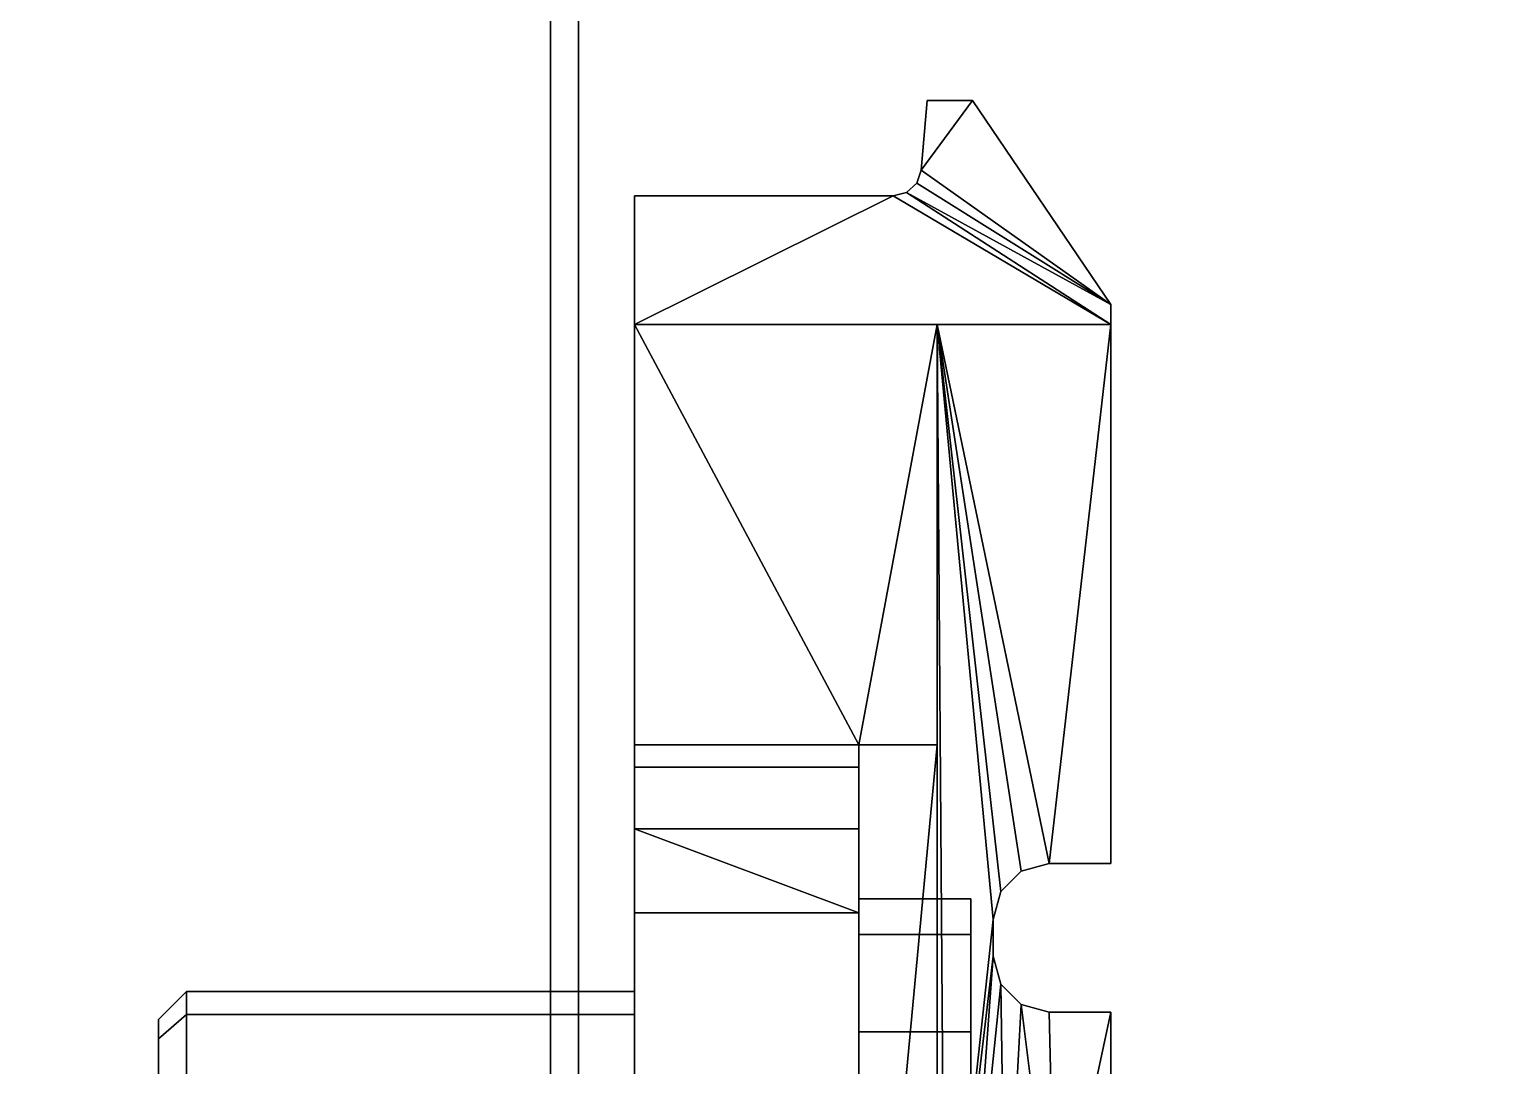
# Model space of a CAD drawing. Extents: x -80 to 3098, y -1530 to 80.
# Drawn here: x 28.7 to 54.97, y -521.97 to -503.48 of the extents above; entities that cross this region are included whole.
import ezdxf

# ---------------------------------------------------------------- set-up
doc = ezdxf.new("R2010")
doc.units = 0

# ---------------------------------------------------------------- blocks, each defined once
blk = doc.blocks.new('Kogan.alacena 2p torre.Suelo1', base_point=(18, 18, 20))
at = {"layer": 'Blanco', "color": 0}
for points in [[(18, 18, 20), (18, 575, 20), (744, 575, 20), (744, 18, 20)], [(18, 18, 38), (18, 575, 38), (744, 575, 38), (744, 18, 38)]]:
    blk.add_3dface(points, dxfattribs=at)
at = {"layer": 'blanco', "color": 0}
blk.add_3dface([(18, 18, 38), (18, 575, 38), (18, 575, 20), (18, 18, 20)], dxfattribs=at)
blk = doc.blocks.new('Kogan.alacena 2p torre.Suelo')
at = {"layer": 'Taladro', "extrusion": (1, 0, 0)}
blk.add_circle((67.92, 29, 18), 2.6, dxfattribs=at)
blk.add_circle((67.92, 29, 18), 2.6, dxfattribs=at)
blk.add_circle((67.92, 29, 18), 2.6, dxfattribs=at)
at = {"layer": 'Blanco'}
blk.add_blockref('Kogan.alacena 2p torre.Suelo1', (18, 18, 20), dxfattribs=at)
blk = doc.blocks.new('Kogan.alacena 2p torre.Techo1', base_point=(744, 18, 480))
at = {"layer": 'Blanco', "color": 0}
for points in [[(744, 18, 480), (744, 575, 480), (18, 575, 480), (18, 18, 480)], [(744, 18, 462), (744, 575, 462), (18, 575, 462), (18, 18, 462)], [(18, 575, 462), (18, 18, 462), (18, 18, 480), (18, 575, 480)]]:
    blk.add_3dface(points, dxfattribs=at)
blk = doc.blocks.new('Kogan.alacena 2p torre.Techo')
at = {"layer": 'Taladro', "extrusion": (1, 0, 0)}
blk.add_circle((67.92, 471, 18), 2.6, dxfattribs=at)
blk.add_circle((67.92, 471, 18), 2.6, dxfattribs=at)
blk.add_circle((67.92, 471, 18), 2.6, dxfattribs=at)
at = {"layer": 'Blanco'}
blk.add_blockref('Kogan.alacena 2p torre.Techo1', (744, 18, 480), dxfattribs=at)
blk = doc.blocks.new('Kogan.alacena 2p torre.Lateral Izquierdo1', base_point=(0, 18, 480))
at = {"layer": 'blanco', "color": 0}
for points in [[(18, 18, 480), (18, 575, 480), (0, 575, 480), (0, 18, 480)], [(18, 575, 20), (18, 18, 20), (0, 18, 20), (0, 575, 20)]]:
    blk.add_3dface(points, dxfattribs=at)
at = {"layer": 'Blanco', "color": 0}
blk.add_3dface([(18, 18, 480), (18, 575, 480), (18, 575, 20), (18, 18, 20)], dxfattribs=at)
blk = doc.blocks.new('Kogan.alacena 2p torre.Lateral Izquierdo2', base_point=(19.5, 60.75, 384))
at = {"layer": 'ACCESSORY', "color": 0, "invisible_edges": 8}
for points in [[(25.53, 75.25, 363.75), (24.614, 74.006, 363.75), (28, 71.611, 363.75), (25.53, 75.25, 363.75)], [(25.53, 75.25, 363.75), (24.723, 75.25, 363.75), (24.614, 74.006, 363.75), (25.53, 75.25, 363.75)], [(25.53, 75.25, 353.25), (28, 71.611, 353.25), (24.614, 74.006, 353.25), (25.53, 75.25, 353.25)], [(24.723, 75.25, 353.25), (25.53, 75.25, 353.25), (24.614, 74.006, 353.25), (24.723, 75.25, 353.25)], [(24.614, 74.006, 363.75), (24.534, 73.775, 363.75), (28, 71.611, 363.75), (24.614, 74.006, 363.75)], [(24.534, 73.775, 353.25), (24.614, 74.006, 353.25), (28, 71.611, 353.25), (24.534, 73.775, 353.25)], [(24.116, 73.55, 363.75), (28, 71.25, 363.75), (24.353, 73.61, 363.75), (24.116, 73.55, 363.75)], [(24.116, 73.55, 363.75), (24.353, 73.61, 363.75), (24.353, 73.61, 353.25), (24.116, 73.55, 363.75)], [(24.116, 73.55, 353.25), (24.116, 73.55, 363.75), (24.353, 73.61, 353.25), (24.116, 73.55, 353.25)], [(24.353, 73.61, 353.25), (28, 71.25, 353.25), (24.116, 73.55, 353.25), (24.353, 73.61, 353.25)], [(24.534, 73.775, 363.75), (24.353, 73.61, 363.75), (28, 71.611, 363.75), (24.534, 73.775, 363.75)], [(24.534, 73.775, 353.25), (28, 71.611, 353.25), (24.353, 73.61, 353.25), (24.534, 73.775, 353.25)], [(28, 71.611, 363.75), (24.353, 73.61, 363.75), (28, 71.25, 363.75), (28, 71.611, 363.75)], [(28, 71.611, 353.25), (28, 71.25, 353.25), (24.353, 73.61, 353.25), (28, 71.611, 353.25)], [(19.5, 73.55, 363.75), (19.5, 71.25, 363.75), (24.116, 73.55, 363.75), (19.5, 73.55, 363.75)], [(19.5, 71.25, 363.75), (28, 71.25, 363.75), (24.116, 73.55, 363.75), (19.5, 71.25, 363.75)], [(19.5, 73.55, 363.75), (19.5, 71.25, 353.25), (19.5, 71.25, 363.75), (19.5, 73.55, 363.75)], [(19.5, 73.55, 353.25), (19.5, 71.25, 353.25), (19.5, 73.55, 363.75), (19.5, 73.55, 353.25)], [(19.5, 73.55, 353.25), (24.116, 73.55, 353.25), (19.5, 71.25, 353.25), (19.5, 73.55, 353.25)], [(19.5, 71.25, 353.25), (24.116, 73.55, 353.25), (28, 71.25, 353.25), (19.5, 71.25, 353.25)], [(28, 71.25, 363.75), (28, 71.611, 353.25), (28, 71.611, 363.75), (28, 71.25, 363.75)], [(28, 71.25, 363.75), (28, 71.25, 353.25), (28, 71.611, 353.25), (28, 71.25, 363.75)], [(19.5, 71.25, 367), (19.5, 63.75, 367), (23.5, 63.75, 367), (19.5, 71.25, 367)], [(19.5, 71.25, 367), (19.5, 71.25, 363.75), (19.5, 63.75, 367), (19.5, 71.25, 367)], [(19.5, 63.75, 367), (19.5, 71.25, 363.75), (19.5, 63.75, 350), (19.5, 63.75, 367)], [(24.9, 71.25, 367), (19.5, 71.25, 367), (23.5, 63.75, 367), (24.9, 71.25, 367)], [(19.5, 71.25, 367), (24.9, 71.25, 367), (24.9, 71.25, 364), (19.5, 71.25, 367)], [(19.5, 71.25, 363.75), (19.5, 71.25, 367), (24.9, 71.25, 364), (19.5, 71.25, 363.75)], [(19.5, 71.25, 353.25), (19.5, 63.75, 350), (19.5, 71.25, 363.75), (19.5, 71.25, 353.25)], [(19.5, 71.25, 350), (19.5, 63.75, 350), (19.5, 71.25, 353.25), (19.5, 71.25, 350)], [(19.5, 71.25, 353.25), (28, 71.25, 353.25), (24.9, 71.25, 353), (19.5, 71.25, 353.25)], [(19.5, 71.25, 350), (19.5, 71.25, 353.25), (24.9, 71.25, 353), (19.5, 71.25, 350)], [(24.9, 71.25, 350), (19.5, 71.25, 350), (24.9, 71.25, 353), (24.9, 71.25, 350)], [(24.9, 63.75, 367), (24.9, 71.25, 367), (23.5, 63.75, 367), (24.9, 63.75, 367)], [(24.9, 63.75, 350), (23.5, 63.75, 350), (24.9, 71.25, 350), (24.9, 63.75, 350)], [(24.9, 71.25, 367), (24.9, 63.75, 367), (24.9, 71.25, 364), (24.9, 71.25, 367)], [(24.9, 71.25, 364), (24.9, 63.75, 367), (24.9, 43.25, 364), (24.9, 71.25, 364)], [(25.034, 52.667, 364), (24.9, 71.25, 364), (24.9, 43.25, 364), (25.034, 52.667, 364)], [(25.034, 52.667, 364), (25.9, 60.63, 364), (24.9, 71.25, 364), (25.034, 52.667, 364)], [(25.9, 60.63, 364), (26.034, 61.13, 364), (24.9, 71.25, 364), (25.9, 60.63, 364)], [(26.034, 61.13, 364), (26.4, 61.496, 364), (24.9, 71.25, 364), (26.034, 61.13, 364)], [(26.9, 61.63, 364), (24.9, 71.25, 364), (26.4, 61.496, 364), (26.9, 61.63, 364)], [(28, 71.25, 364), (24.9, 71.25, 364), (26.9, 61.63, 364), (28, 71.25, 364)], [(28, 71.25, 353), (24.9, 71.25, 353), (28, 71.25, 353.25), (28, 71.25, 353)], [(24.9, 71.25, 353), (25.034, 52.667, 353), (24.9, 43.25, 353), (24.9, 71.25, 353)], [(24.9, 71.25, 353), (24.9, 43.25, 353), (24.9, 63.75, 350), (24.9, 71.25, 353)], [(24.9, 71.25, 353), (25.9, 60.63, 353), (25.034, 52.667, 353), (24.9, 71.25, 353)], [(26.034, 61.13, 353), (25.9, 60.63, 353), (24.9, 71.25, 353), (26.034, 61.13, 353)], [(26.4, 61.496, 353), (26.034, 61.13, 353), (24.9, 71.25, 353), (26.4, 61.496, 353)], [(26.9, 61.63, 353), (26.4, 61.496, 353), (24.9, 71.25, 353), (26.9, 61.63, 353)], [(28, 71.25, 353), (26.9, 61.63, 353), (24.9, 71.25, 353), (28, 71.25, 353)], [(24.9, 71.25, 350), (24.9, 71.25, 353), (24.9, 63.75, 350), (24.9, 71.25, 350)], [(28, 61.63, 364), (28, 71.25, 364), (26.9, 61.63, 364), (28, 61.63, 364)], [(28, 71.25, 353), (28, 61.63, 353), (26.9, 61.63, 353), (28, 71.25, 353)], [(28, 71.25, 364), (28, 61.63, 364), (28, 71.25, 363.75), (28, 71.25, 364)], [(28, 71.25, 363.75), (28, 61.63, 364), (28, 71.25, 353.25), (28, 71.25, 363.75)], [(28, 61.63, 353), (28, 71.25, 353.25), (28, 61.63, 364), (28, 61.63, 353)], [(28, 71.25, 353), (28, 71.25, 353.25), (28, 61.63, 353), (28, 71.25, 353)], [(19.5, 63.75, 381), (19.5, 56.25, 377.6), (19.5, 60.75, 384), (19.5, 63.75, 381)], [(19.5, 63.348, 382.5), (19.5, 63.75, 381), (19.5, 60.75, 384), (19.5, 63.348, 382.5)], [(19.5, 63.75, 381), (19.5, 57.8, 377.185), (19.5, 56.25, 377.6), (19.5, 63.75, 381)], [(19.5, 63.75, 381), (19.5, 63.75, 367), (19.5, 56.25, 371.4), (19.5, 63.75, 381)], [(19.5, 63.75, 381), (19.5, 58.935, 376.05), (19.5, 57.8, 377.185), (19.5, 63.75, 381)], [(19.5, 63.75, 381), (19.5, 59.35, 374.5), (19.5, 58.935, 376.05), (19.5, 63.75, 381)], [(19.5, 63.75, 381), (19.5, 58.935, 372.95), (19.5, 59.35, 374.5), (19.5, 63.75, 381)], [(19.5, 63.75, 367), (19.5, 52.025, 361.525), (19.5, 56.25, 371.4), (19.5, 63.75, 367)], [(19.5, 52.025, 361.525), (19.5, 63.75, 367), (19.5, 52.3, 360.5), (19.5, 52.025, 361.525)], [(19.5, 52.3, 360.5), (19.5, 63.75, 367), (19.5, 63.75, 350), (19.5, 52.3, 360.5)], [(19.5, 52.3, 360.5), (19.5, 63.75, 350), (19.5, 52.3, 356.5), (19.5, 52.3, 360.5)], [(19.5, 52.025, 355.475), (19.5, 52.3, 356.5), (19.5, 63.75, 350), (19.5, 52.025, 355.475)], [(19.5, 56.25, 345.6), (19.5, 52.025, 355.475), (19.5, 63.75, 350), (19.5, 56.25, 345.6)], [(19.5, 57.8, 345.185), (19.5, 56.25, 345.6), (19.5, 63.75, 350), (19.5, 57.8, 345.185)], [(19.5, 58.935, 344.05), (19.5, 57.8, 345.185), (19.5, 63.75, 350), (19.5, 58.935, 344.05)], [(19.5, 59.35, 342.5), (19.5, 58.935, 344.05), (19.5, 63.75, 350), (19.5, 59.35, 342.5)], [(19.5, 63.75, 336), (19.5, 59.35, 342.5), (19.5, 63.75, 350), (19.5, 63.75, 336)], [(19.5, 59.35, 342.5), (19.5, 63.75, 336), (19.5, 58.935, 340.95), (19.5, 59.35, 342.5)], [(19.5, 57.8, 339.815), (19.5, 58.935, 340.95), (19.5, 63.75, 336), (19.5, 57.8, 339.815)], [(19.5, 60.75, 333), (19.5, 57.8, 339.815), (19.5, 63.75, 336), (19.5, 60.75, 333)], [(19.5, 63.75, 336), (19.5, 63.348, 334.5), (19.5, 60.75, 333), (19.5, 63.75, 336)], [(23.5, 63.75, 381), (23.5, 63.348, 382.5), (23.5, 56.25, 379.25), (23.5, 63.75, 381)], [(23.5, 63.75, 367), (23.5, 63.75, 381), (23.5, 56.25, 379.25), (23.5, 63.75, 367)], [(23.5, 63.75, 367), (23.5, 60.364, 376.875), (23.5, 61, 374.5), (23.5, 63.75, 367)], [(23.5, 63.75, 367), (23.5, 61, 374.5), (23.5, 60.364, 372.125), (23.5, 63.75, 367)], [(23.5, 63.75, 367), (23.5, 60.364, 372.125), (23.5, 58.625, 370.386), (23.5, 63.75, 367)], [(23.5, 63.75, 367), (23.5, 58.625, 370.386), (23.5, 56.25, 369.75), (23.5, 63.75, 367)], [(23.5, 63.75, 367), (23.5, 56.25, 369.75), (23.5, 48.75, 367), (23.5, 63.75, 367)], [(23.5, 48.75, 367), (24.9, 43.25, 367), (24.9, 63.75, 367), (23.5, 48.75, 367)], [(23.5, 63.75, 367), (23.5, 48.75, 367), (24.9, 63.75, 367), (23.5, 63.75, 367)], [(23.5, 63.75, 350), (24.9, 63.75, 350), (23.5, 48.75, 350), (23.5, 63.75, 350)], [(23.5, 48.75, 350), (23.5, 56.25, 347.25), (23.5, 63.75, 350), (23.5, 48.75, 350)], [(23.5, 56.25, 347.25), (23.5, 58.625, 346.614), (23.5, 63.75, 350), (23.5, 56.25, 347.25)], [(23.5, 58.625, 346.614), (23.5, 60.364, 344.875), (23.5, 63.75, 350), (23.5, 58.625, 346.614)], [(23.5, 60.364, 344.875), (23.5, 61, 342.5), (23.5, 63.75, 350), (23.5, 60.364, 344.875)], [(23.5, 63.75, 350), (23.5, 61, 342.5), (23.5, 63.75, 336), (23.5, 63.75, 350)], [(24.9, 63.75, 350), (24.9, 43.25, 350), (23.5, 48.75, 350), (24.9, 63.75, 350)], [(23.5, 61, 342.5), (23.5, 60.364, 340.125), (23.5, 63.75, 336), (23.5, 61, 342.5)], [(23.5, 60.364, 340.125), (23.5, 58.625, 338.386), (23.5, 63.75, 336), (23.5, 60.364, 340.125)], [(23.5, 58.625, 338.386), (23.5, 63.348, 334.5), (23.5, 63.75, 336), (23.5, 58.625, 338.386)], [(24.9, 43.25, 367), (24.9, 43.25, 364), (24.9, 63.75, 367), (24.9, 43.25, 367)], [(24.9, 43.25, 353), (24.9, 43.25, 350), (24.9, 63.75, 350), (24.9, 43.25, 353)], [(19.5, 62.25, 383.598), (19.5, 63.348, 382.5), (19.5, 60.75, 384), (19.5, 62.25, 383.598)], [(19.5, 63.348, 334.5), (19.5, 62.25, 333.402), (19.5, 60.75, 333), (19.5, 63.348, 334.5)], [(23.5, 63.348, 382.5), (23.5, 62.25, 383.598), (23.5, 56.25, 379.25), (23.5, 63.348, 382.5)], [(23.5, 62.25, 333.402), (23.5, 63.348, 334.5), (23.5, 58.625, 338.386), (23.5, 62.25, 333.402)], [(19.5, 60.75, 384), (23.5, 60.75, 384), (19.5, 62.25, 383.598), (19.5, 60.75, 384)], [(23.5, 62.25, 383.598), (19.5, 62.25, 383.598), (23.5, 60.75, 384), (23.5, 62.25, 383.598)], [(23.5, 62.25, 383.598), (23.5, 60.75, 384), (23.5, 56.25, 379.25), (23.5, 62.25, 383.598)], [(23.5, 62.25, 333.402), (23.5, 58.625, 338.386), (23.5, 60.75, 333), (23.5, 62.25, 333.402)], [(25.5, 60.364, 376.875), (25.5, 52.136, 376.875), (25.5, 61, 374.5), (25.5, 60.364, 376.875)], [(25.5, 52.136, 376.875), (25.5, 51.5, 374.5), (25.5, 61, 374.5), (25.5, 52.136, 376.875)], [(25.5, 61, 374.5), (25.5, 51.5, 374.5), (25.5, 60.364, 372.125), (25.5, 61, 374.5)], [(25.5, 60.364, 344.875), (25.5, 52.136, 344.875), (25.5, 61, 342.5), (25.5, 60.364, 344.875)], [(25.5, 52.136, 344.875), (25.5, 51.5, 342.5), (25.5, 61, 342.5), (25.5, 52.136, 344.875)], [(25.5, 61, 342.5), (25.5, 51.5, 342.5), (25.5, 60.364, 340.125), (25.5, 61, 342.5)], [(19.5, 60.75, 384), (19.5, 56.25, 377.6), (19.5, 51.75, 384), (19.5, 60.75, 384)], [(19.5, 56.25, 339.4), (19.5, 57.8, 339.815), (19.5, 60.75, 333), (19.5, 56.25, 339.4)], [(19.5, 51.75, 333), (19.5, 56.25, 339.4), (19.5, 60.75, 333), (19.5, 51.75, 333)], [(23.5, 60.75, 384), (23.5, 51.75, 384), (23.5, 56.25, 379.25), (23.5, 60.75, 384)], [(23.5, 58.625, 338.386), (23.5, 56.25, 337.75), (23.5, 60.75, 333), (23.5, 58.625, 338.386)], [(23.5, 60.75, 333), (23.5, 56.25, 337.75), (23.5, 51.75, 333), (23.5, 60.75, 333)], [(25.9, 59.98, 364), (25.9, 60.63, 364), (25.034, 52.667, 364), (25.9, 59.98, 364)], [(25.9, 59.98, 353), (25.034, 52.667, 353), (25.9, 60.63, 353), (25.9, 59.98, 353)], [(25.5, 58.625, 378.614), (25.5, 53.875, 378.614), (25.5, 60.364, 376.875), (25.5, 58.625, 378.614)], [(25.5, 52.136, 376.875), (25.5, 60.364, 376.875), (25.5, 53.875, 378.614), (25.5, 52.136, 376.875)], [(25.5, 52.136, 372.125), (25.5, 60.364, 372.125), (25.5, 51.5, 374.5), (25.5, 52.136, 372.125)], [(25.5, 58.625, 370.386), (25.5, 60.364, 372.125), (25.5, 52.136, 372.125), (25.5, 58.625, 370.386)], [(25.5, 58.625, 346.614), (25.5, 53.875, 346.614), (25.5, 60.364, 344.875), (25.5, 58.625, 346.614)], [(25.5, 52.136, 344.875), (25.5, 60.364, 344.875), (25.5, 53.875, 346.614), (25.5, 52.136, 344.875)], [(25.5, 52.136, 340.125), (25.5, 60.364, 340.125), (25.5, 51.5, 342.5), (25.5, 52.136, 340.125)], [(25.5, 58.625, 338.386), (25.5, 60.364, 340.125), (25.5, 52.136, 340.125), (25.5, 58.625, 338.386)], [(25.427, 53.484, 364), (25.9, 59.98, 364), (25.034, 52.667, 364), (25.427, 53.484, 364)], [(25.427, 53.484, 353), (25.034, 52.667, 353), (25.9, 59.98, 353), (25.427, 53.484, 353)], [(25.9, 59.98, 364), (25.427, 53.484, 364), (26.034, 59.48, 364), (25.9, 59.98, 364)], [(26.034, 59.48, 353), (25.427, 53.484, 353), (25.9, 59.98, 353), (26.034, 59.48, 353)], [(26.125, 54.063, 364), (26.034, 59.48, 364), (25.427, 53.484, 364), (26.125, 54.063, 364)], [(25.427, 53.484, 353), (26.034, 59.48, 353), (26.125, 54.063, 353), (25.427, 53.484, 353)], [(26.4, 59.114, 364), (26.034, 59.48, 364), (26.125, 54.063, 364), (26.4, 59.114, 364)], [(26.4, 59.114, 353), (26.125, 54.063, 353), (26.034, 59.48, 353), (26.4, 59.114, 353)], [(27, 54.3, 364), (26.4, 59.114, 364), (26.125, 54.063, 364), (27, 54.3, 364)], [(27, 54.3, 353), (26.125, 54.063, 353), (26.4, 59.114, 353), (27, 54.3, 353)], [(26.9, 58.98, 364), (26.4, 59.114, 364), (27, 54.3, 364), (26.9, 58.98, 364)], [(26.9, 58.98, 353), (27, 54.3, 353), (26.4, 59.114, 353), (26.9, 58.98, 353)], [(28, 58.98, 364), (26.9, 58.98, 364), (27, 54.3, 364), (28, 58.98, 364)], [(26.9, 58.98, 353), (28, 58.98, 353), (27, 54.3, 353), (26.9, 58.98, 353)], [(28, 54.3, 364), (28, 58.98, 364), (27, 54.3, 364), (28, 54.3, 364)], [(28, 58.98, 353), (28, 54.3, 353), (27, 54.3, 353), (28, 58.98, 353)], [(28, 58.98, 364), (28, 54.3, 364), (28, 58.98, 353), (28, 58.98, 364)], [(28, 54.3, 364), (28, 54.3, 353), (28, 58.98, 353), (28, 54.3, 364)], [(11, 58.502, 375.8), (11, 58.85, 374.5), (11, 53.65, 374.5), (11, 58.502, 375.8)], [(11, 53.65, 374.5), (11, 58.85, 374.5), (11, 53.998, 373.2), (11, 53.65, 374.5)], [(11, 58.502, 373.2), (11, 53.998, 373.2), (11, 58.85, 374.5), (11, 58.502, 373.2)], [(11, 58.502, 343.8), (11, 58.85, 342.5), (11, 53.65, 342.5), (11, 58.502, 343.8)], [(11, 53.65, 342.5), (11, 58.85, 342.5), (11, 53.998, 341.2), (11, 53.65, 342.5)], [(11, 58.502, 341.2), (11, 53.998, 341.2), (11, 58.85, 342.5), (11, 58.502, 341.2)], [(25.5, 56.25, 379.25), (25.5, 53.875, 378.614), (25.5, 58.625, 378.614), (25.5, 56.25, 379.25)], [(25.5, 53.875, 370.386), (25.5, 58.625, 370.386), (25.5, 52.136, 372.125), (25.5, 53.875, 370.386)], [(25.5, 53.875, 370.386), (25.5, 56.25, 369.75), (25.5, 58.625, 370.386), (25.5, 53.875, 370.386)], [(25.5, 56.25, 347.25), (25.5, 53.875, 346.614), (25.5, 58.625, 346.614), (25.5, 56.25, 347.25)], [(25.5, 53.875, 338.386), (25.5, 58.625, 338.386), (25.5, 52.136, 340.125), (25.5, 53.875, 338.386)], [(25.5, 53.875, 338.386), (25.5, 56.25, 337.75), (25.5, 58.625, 338.386), (25.5, 53.875, 338.386)], [(11, 58.502, 375.8), (11, 53.998, 375.8), (11, 57.55, 376.752), (11, 58.502, 375.8)], [(11, 53.998, 375.8), (11, 58.502, 375.8), (11, 53.65, 374.5), (11, 53.998, 375.8)], [(11, 54.95, 372.248), (11, 53.998, 373.2), (11, 58.502, 373.2), (11, 54.95, 372.248)], [(11, 57.55, 372.248), (11, 54.95, 372.248), (11, 58.502, 373.2), (11, 57.55, 372.248)], [(11, 58.502, 343.8), (11, 53.998, 343.8), (11, 57.55, 344.752), (11, 58.502, 343.8)], [(11, 53.998, 343.8), (11, 58.502, 343.8), (11, 53.65, 342.5), (11, 53.998, 343.8)], [(11, 54.95, 340.248), (11, 53.998, 341.2), (11, 58.502, 341.2), (11, 54.95, 340.248)], [(11, 57.55, 340.248), (11, 54.95, 340.248), (11, 58.502, 341.2), (11, 57.55, 340.248)]]:
    blk.add_3dface(points, dxfattribs=at)
at = {"layer": 'ACCESSORY', "color": 0}
for points in [[(24.723, 75.25, 363.75), (24.723, 75.25, 353.25), (24.614, 74.006, 353.25), (24.614, 74.006, 363.75)], [(24.723, 75.25, 353.25), (24.723, 75.25, 363.75), (25.53, 75.25, 363.75), (25.53, 75.25, 353.25)], [(28, 71.611, 363.75), (28, 71.611, 353.25), (25.53, 75.25, 353.25), (25.53, 75.25, 363.75)], [(24.614, 74.006, 363.75), (24.614, 74.006, 353.25), (24.534, 73.775, 353.25), (24.534, 73.775, 363.75)], [(24.534, 73.775, 363.75), (24.534, 73.775, 353.25), (24.353, 73.61, 353.25), (24.353, 73.61, 363.75)], [(24.116, 73.55, 353.25), (19.5, 73.55, 353.25), (19.5, 73.55, 363.75), (24.116, 73.55, 363.75)], [(28, 71.25, 363.75), (19.5, 71.25, 363.75), (24.9, 71.25, 364), (28, 71.25, 364)], [(23.5, 63.75, 350), (19.5, 63.75, 350), (19.5, 71.25, 350), (24.9, 71.25, 350)], [(19.5, 63.75, 381), (19.5, 63.348, 382.5), (23.5, 63.348, 382.5), (23.5, 63.75, 381)], [(19.5, 57.8, 371.815), (19.5, 58.935, 372.95), (19.5, 63.75, 381), (19.5, 56.25, 371.4)], [(23.5, 63.75, 381), (23.5, 63.75, 367), (19.5, 63.75, 367), (19.5, 63.75, 381)], [(23.5, 63.75, 336), (19.5, 63.75, 336), (19.5, 63.75, 350), (23.5, 63.75, 350)], [(19.5, 63.348, 334.5), (19.5, 63.75, 336), (23.5, 63.75, 336), (23.5, 63.348, 334.5)], [(23.5, 58.625, 378.614), (23.5, 60.364, 376.875), (23.5, 63.75, 367), (23.5, 56.25, 379.25)], [(19.5, 63.348, 382.5), (19.5, 62.25, 383.598), (23.5, 62.25, 383.598), (23.5, 63.348, 382.5)], [(19.5, 62.25, 333.402), (19.5, 63.348, 334.5), (23.5, 63.348, 334.5), (23.5, 62.25, 333.402)], [(19.5, 60.75, 333), (19.5, 62.25, 333.402), (23.5, 62.25, 333.402), (23.5, 60.75, 333)], [(26.034, 61.13, 353), (26.4, 61.496, 353), (26.4, 61.496, 364), (26.034, 61.13, 364)], [(26.4, 61.496, 353), (26.9, 61.63, 353), (26.9, 61.63, 364), (26.4, 61.496, 364)], [(26.9, 61.63, 364), (26.9, 61.63, 353), (28, 61.63, 353), (28, 61.63, 364)], [(23.5, 61, 374.5), (23.5, 60.364, 376.875), (25.5, 60.364, 376.875), (25.5, 61, 374.5)], [(23.5, 60.364, 372.125), (23.5, 61, 374.5), (25.5, 61, 374.5), (25.5, 60.364, 372.125)], [(23.5, 61, 342.5), (23.5, 60.364, 344.875), (25.5, 60.364, 344.875), (25.5, 61, 342.5)], [(23.5, 60.364, 340.125), (23.5, 61, 342.5), (25.5, 61, 342.5), (25.5, 60.364, 340.125)], [(25.9, 60.63, 353), (26.034, 61.13, 353), (26.034, 61.13, 364), (25.9, 60.63, 364)], [(19.5, 51.75, 384), (23.5, 51.75, 384), (23.5, 60.75, 384), (19.5, 60.75, 384)], [(23.5, 51.75, 333), (19.5, 51.75, 333), (19.5, 60.75, 333), (23.5, 60.75, 333)], [(25.9, 60.63, 353), (25.9, 60.63, 364), (25.9, 59.98, 364), (25.9, 59.98, 353)], [(23.5, 60.364, 376.875), (23.5, 58.625, 378.614), (25.5, 58.625, 378.614), (25.5, 60.364, 376.875)], [(23.5, 58.625, 370.386), (23.5, 60.364, 372.125), (25.5, 60.364, 372.125), (25.5, 58.625, 370.386)], [(23.5, 60.364, 344.875), (23.5, 58.625, 346.614), (25.5, 58.625, 346.614), (25.5, 60.364, 344.875)], [(23.5, 58.625, 338.386), (23.5, 60.364, 340.125), (25.5, 60.364, 340.125), (25.5, 58.625, 338.386)], [(26.034, 59.48, 353), (25.9, 59.98, 353), (25.9, 59.98, 364), (26.034, 59.48, 364)], [(26.4, 59.114, 353), (26.034, 59.48, 353), (26.034, 59.48, 364), (26.4, 59.114, 364)], [(11.5, 58.935, 376.05), (11.5, 59.35, 374.5), (11, 58.85, 374.5), (11, 58.502, 375.8)], [(11.5, 59.35, 374.5), (11.5, 58.935, 372.95), (11, 58.502, 373.2), (11, 58.85, 374.5)], [(11.5, 58.935, 344.05), (11.5, 59.35, 342.5), (11, 58.85, 342.5), (11, 58.502, 343.8)], [(11.5, 59.35, 342.5), (11.5, 58.935, 340.95), (11, 58.502, 341.2), (11, 58.85, 342.5)], [(11.5, 59.35, 374.5), (11.5, 58.935, 376.05), (19.5, 58.935, 376.05), (19.5, 59.35, 374.5)], [(11.5, 58.935, 372.95), (11.5, 59.35, 374.5), (19.5, 59.35, 374.5), (19.5, 58.935, 372.95)], [(11.5, 59.35, 342.5), (11.5, 58.935, 344.05), (19.5, 58.935, 344.05), (19.5, 59.35, 342.5)], [(11.5, 58.935, 340.95), (11.5, 59.35, 342.5), (19.5, 59.35, 342.5), (19.5, 58.935, 340.95)], [(11.5, 57.8, 377.185), (11.5, 58.935, 376.05), (11, 58.502, 375.8), (11, 57.55, 376.752)], [(11.5, 58.935, 372.95), (11.5, 57.8, 371.815), (11, 57.55, 372.248), (11, 58.502, 373.2)], [(11.5, 57.8, 345.185), (11.5, 58.935, 344.05), (11, 58.502, 343.8), (11, 57.55, 344.752)], [(11.5, 58.935, 340.95), (11.5, 57.8, 339.815), (11, 57.55, 340.248), (11, 58.502, 341.2)], [(11.5, 58.935, 376.05), (11.5, 57.8, 377.185), (19.5, 57.8, 377.185), (19.5, 58.935, 376.05)], [(11.5, 57.8, 371.815), (11.5, 58.935, 372.95), (19.5, 58.935, 372.95), (19.5, 57.8, 371.815)], [(11.5, 58.935, 344.05), (11.5, 57.8, 345.185), (19.5, 57.8, 345.185), (19.5, 58.935, 344.05)], [(11.5, 57.8, 339.815), (11.5, 58.935, 340.95), (19.5, 58.935, 340.95), (19.5, 57.8, 339.815)], [(26.9, 58.98, 353), (26.4, 59.114, 353), (26.4, 59.114, 364), (26.9, 58.98, 364)], [(26.9, 58.98, 353), (26.9, 58.98, 364), (28, 58.98, 364), (28, 58.98, 353)], [(23.5, 58.625, 378.614), (23.5, 56.25, 379.25), (25.5, 56.25, 379.25), (25.5, 58.625, 378.614)], [(23.5, 56.25, 369.75), (23.5, 58.625, 370.386), (25.5, 58.625, 370.386), (25.5, 56.25, 369.75)], [(23.5, 58.625, 346.614), (23.5, 56.25, 347.25), (25.5, 56.25, 347.25), (25.5, 58.625, 346.614)], [(23.5, 56.25, 337.75), (23.5, 58.625, 338.386), (25.5, 58.625, 338.386), (25.5, 56.25, 337.75)]]:
    blk.add_3dface(points, dxfattribs=at)
blk = doc.blocks.new('Kogan.alacena 2p torre.Lateral Izquierdo3', base_point=(19.5, 60.75, 145.5))
at = {"layer": 'ACCESSORY', "color": 0, "invisible_edges": 8}
for points in [[(25.53, 75.25, 125.25), (24.614, 74.006, 125.25), (28, 71.611, 125.25), (25.53, 75.25, 125.25)], [(25.53, 75.25, 125.25), (24.723, 75.25, 125.25), (24.614, 74.006, 125.25), (25.53, 75.25, 125.25)], [(25.53, 75.25, 114.75), (28, 71.611, 114.75), (24.614, 74.006, 114.75), (25.53, 75.25, 114.75)], [(24.723, 75.25, 114.75), (25.53, 75.25, 114.75), (24.614, 74.006, 114.75), (24.723, 75.25, 114.75)], [(24.614, 74.006, 125.25), (24.534, 73.775, 125.25), (28, 71.611, 125.25), (24.614, 74.006, 125.25)], [(24.534, 73.775, 114.75), (24.614, 74.006, 114.75), (28, 71.611, 114.75), (24.534, 73.775, 114.75)], [(24.116, 73.55, 125.25), (28, 71.25, 125.25), (24.353, 73.61, 125.25), (24.116, 73.55, 125.25)], [(24.116, 73.55, 125.25), (24.353, 73.61, 125.25), (24.353, 73.61, 114.75), (24.116, 73.55, 125.25)], [(24.116, 73.55, 114.75), (24.116, 73.55, 125.25), (24.353, 73.61, 114.75), (24.116, 73.55, 114.75)], [(24.353, 73.61, 114.75), (28, 71.25, 114.75), (24.116, 73.55, 114.75), (24.353, 73.61, 114.75)], [(24.534, 73.775, 125.25), (24.353, 73.61, 125.25), (28, 71.611, 125.25), (24.534, 73.775, 125.25)], [(24.534, 73.775, 114.75), (28, 71.611, 114.75), (24.353, 73.61, 114.75), (24.534, 73.775, 114.75)], [(28, 71.611, 125.25), (24.353, 73.61, 125.25), (28, 71.25, 125.25), (28, 71.611, 125.25)], [(28, 71.611, 114.75), (28, 71.25, 114.75), (24.353, 73.61, 114.75), (28, 71.611, 114.75)], [(19.5, 73.55, 125.25), (19.5, 71.25, 125.25), (24.116, 73.55, 125.25), (19.5, 73.55, 125.25)], [(19.5, 71.25, 125.25), (28, 71.25, 125.25), (24.116, 73.55, 125.25), (19.5, 71.25, 125.25)], [(19.5, 73.55, 125.25), (19.5, 71.25, 114.75), (19.5, 71.25, 125.25), (19.5, 73.55, 125.25)], [(19.5, 73.55, 114.75), (19.5, 71.25, 114.75), (19.5, 73.55, 125.25), (19.5, 73.55, 114.75)], [(19.5, 73.55, 114.75), (24.116, 73.55, 114.75), (19.5, 71.25, 114.75), (19.5, 73.55, 114.75)], [(19.5, 71.25, 114.75), (24.116, 73.55, 114.75), (28, 71.25, 114.75), (19.5, 71.25, 114.75)], [(28, 71.25, 125.25), (28, 71.611, 114.75), (28, 71.611, 125.25), (28, 71.25, 125.25)], [(28, 71.25, 125.25), (28, 71.25, 114.75), (28, 71.611, 114.75), (28, 71.25, 125.25)], [(19.5, 71.25, 128.5), (19.5, 63.75, 128.5), (23.5, 63.75, 128.5), (19.5, 71.25, 128.5)], [(19.5, 71.25, 128.5), (19.5, 71.25, 125.25), (19.5, 63.75, 128.5), (19.5, 71.25, 128.5)], [(19.5, 63.75, 128.5), (19.5, 71.25, 125.25), (19.5, 63.75, 111.5), (19.5, 63.75, 128.5)], [(24.9, 71.25, 128.5), (19.5, 71.25, 128.5), (23.5, 63.75, 128.5), (24.9, 71.25, 128.5)], [(19.5, 71.25, 128.5), (24.9, 71.25, 128.5), (24.9, 71.25, 125.5), (19.5, 71.25, 128.5)], [(19.5, 71.25, 125.25), (19.5, 71.25, 128.5), (24.9, 71.25, 125.5), (19.5, 71.25, 125.25)], [(19.5, 71.25, 114.75), (19.5, 63.75, 111.5), (19.5, 71.25, 125.25), (19.5, 71.25, 114.75)], [(19.5, 71.25, 111.5), (19.5, 63.75, 111.5), (19.5, 71.25, 114.75), (19.5, 71.25, 111.5)], [(19.5, 71.25, 114.75), (28, 71.25, 114.75), (24.9, 71.25, 114.5), (19.5, 71.25, 114.75)], [(19.5, 71.25, 111.5), (19.5, 71.25, 114.75), (24.9, 71.25, 114.5), (19.5, 71.25, 111.5)], [(24.9, 71.25, 111.5), (19.5, 71.25, 111.5), (24.9, 71.25, 114.5), (24.9, 71.25, 111.5)], [(24.9, 63.75, 128.5), (24.9, 71.25, 128.5), (23.5, 63.75, 128.5), (24.9, 63.75, 128.5)], [(24.9, 63.75, 111.5), (23.5, 63.75, 111.5), (24.9, 71.25, 111.5), (24.9, 63.75, 111.5)], [(24.9, 71.25, 128.5), (24.9, 63.75, 128.5), (24.9, 71.25, 125.5), (24.9, 71.25, 128.5)], [(24.9, 71.25, 125.5), (24.9, 63.75, 128.5), (24.9, 43.25, 125.5), (24.9, 71.25, 125.5)], [(25.034, 52.667, 125.5), (24.9, 71.25, 125.5), (24.9, 43.25, 125.5), (25.034, 52.667, 125.5)], [(25.034, 52.667, 125.5), (25.9, 60.63, 125.5), (24.9, 71.25, 125.5), (25.034, 52.667, 125.5)], [(25.9, 60.63, 125.5), (26.034, 61.13, 125.5), (24.9, 71.25, 125.5), (25.9, 60.63, 125.5)], [(26.034, 61.13, 125.5), (26.4, 61.496, 125.5), (24.9, 71.25, 125.5), (26.034, 61.13, 125.5)], [(26.9, 61.63, 125.5), (24.9, 71.25, 125.5), (26.4, 61.496, 125.5), (26.9, 61.63, 125.5)], [(28, 71.25, 125.5), (24.9, 71.25, 125.5), (26.9, 61.63, 125.5), (28, 71.25, 125.5)], [(28, 71.25, 114.5), (24.9, 71.25, 114.5), (28, 71.25, 114.75), (28, 71.25, 114.5)], [(24.9, 71.25, 114.5), (25.034, 52.667, 114.5), (24.9, 43.25, 114.5), (24.9, 71.25, 114.5)], [(24.9, 71.25, 114.5), (24.9, 43.25, 114.5), (24.9, 63.75, 111.5), (24.9, 71.25, 114.5)], [(24.9, 71.25, 114.5), (25.9, 60.63, 114.5), (25.034, 52.667, 114.5), (24.9, 71.25, 114.5)], [(26.034, 61.13, 114.5), (25.9, 60.63, 114.5), (24.9, 71.25, 114.5), (26.034, 61.13, 114.5)], [(26.4, 61.496, 114.5), (26.034, 61.13, 114.5), (24.9, 71.25, 114.5), (26.4, 61.496, 114.5)], [(26.9, 61.63, 114.5), (26.4, 61.496, 114.5), (24.9, 71.25, 114.5), (26.9, 61.63, 114.5)], [(28, 71.25, 114.5), (26.9, 61.63, 114.5), (24.9, 71.25, 114.5), (28, 71.25, 114.5)], [(24.9, 71.25, 111.5), (24.9, 71.25, 114.5), (24.9, 63.75, 111.5), (24.9, 71.25, 111.5)], [(28, 61.63, 125.5), (28, 71.25, 125.5), (26.9, 61.63, 125.5), (28, 61.63, 125.5)], [(28, 71.25, 114.5), (28, 61.63, 114.5), (26.9, 61.63, 114.5), (28, 71.25, 114.5)], [(28, 71.25, 125.5), (28, 61.63, 125.5), (28, 71.25, 125.25), (28, 71.25, 125.5)], [(28, 71.25, 125.25), (28, 61.63, 125.5), (28, 71.25, 114.75), (28, 71.25, 125.25)], [(28, 61.63, 114.5), (28, 71.25, 114.75), (28, 61.63, 125.5), (28, 61.63, 114.5)], [(28, 71.25, 114.5), (28, 71.25, 114.75), (28, 61.63, 114.5), (28, 71.25, 114.5)], [(19.5, 63.75, 142.5), (19.5, 56.25, 139.1), (19.5, 60.75, 145.5), (19.5, 63.75, 142.5)], [(19.5, 63.348, 144), (19.5, 63.75, 142.5), (19.5, 60.75, 145.5), (19.5, 63.348, 144)], [(19.5, 63.75, 142.5), (19.5, 57.8, 138.685), (19.5, 56.25, 139.1), (19.5, 63.75, 142.5)], [(19.5, 63.75, 142.5), (19.5, 63.75, 128.5), (19.5, 56.25, 132.9), (19.5, 63.75, 142.5)], [(19.5, 63.75, 142.5), (19.5, 58.935, 137.55), (19.5, 57.8, 138.685), (19.5, 63.75, 142.5)], [(19.5, 63.75, 142.5), (19.5, 59.35, 136), (19.5, 58.935, 137.55), (19.5, 63.75, 142.5)], [(19.5, 63.75, 142.5), (19.5, 58.935, 134.45), (19.5, 59.35, 136), (19.5, 63.75, 142.5)], [(19.5, 63.75, 128.5), (19.5, 52.025, 123.025), (19.5, 56.25, 132.9), (19.5, 63.75, 128.5)], [(19.5, 52.025, 123.025), (19.5, 63.75, 128.5), (19.5, 52.3, 122), (19.5, 52.025, 123.025)], [(19.5, 52.3, 122), (19.5, 63.75, 128.5), (19.5, 63.75, 111.5), (19.5, 52.3, 122)], [(19.5, 52.3, 122), (19.5, 63.75, 111.5), (19.5, 52.3, 118), (19.5, 52.3, 122)], [(19.5, 52.025, 116.975), (19.5, 52.3, 118), (19.5, 63.75, 111.5), (19.5, 52.025, 116.975)], [(19.5, 56.25, 107.1), (19.5, 52.025, 116.975), (19.5, 63.75, 111.5), (19.5, 56.25, 107.1)], [(19.5, 57.8, 106.685), (19.5, 56.25, 107.1), (19.5, 63.75, 111.5), (19.5, 57.8, 106.685)], [(19.5, 58.935, 105.55), (19.5, 57.8, 106.685), (19.5, 63.75, 111.5), (19.5, 58.935, 105.55)], [(19.5, 59.35, 104), (19.5, 58.935, 105.55), (19.5, 63.75, 111.5), (19.5, 59.35, 104)], [(19.5, 63.75, 97.5), (19.5, 59.35, 104), (19.5, 63.75, 111.5), (19.5, 63.75, 97.5)], [(19.5, 59.35, 104), (19.5, 63.75, 97.5), (19.5, 58.935, 102.45), (19.5, 59.35, 104)], [(19.5, 57.8, 101.315), (19.5, 58.935, 102.45), (19.5, 63.75, 97.5), (19.5, 57.8, 101.315)], [(19.5, 60.75, 94.5), (19.5, 57.8, 101.315), (19.5, 63.75, 97.5), (19.5, 60.75, 94.5)], [(19.5, 63.75, 97.5), (19.5, 63.348, 96), (19.5, 60.75, 94.5), (19.5, 63.75, 97.5)], [(23.5, 63.75, 142.5), (23.5, 63.348, 144), (23.5, 56.25, 140.75), (23.5, 63.75, 142.5)], [(23.5, 63.75, 128.5), (23.5, 63.75, 142.5), (23.5, 56.25, 140.75), (23.5, 63.75, 128.5)], [(23.5, 63.75, 128.5), (23.5, 60.364, 138.375), (23.5, 61, 136), (23.5, 63.75, 128.5)], [(23.5, 63.75, 128.5), (23.5, 61, 136), (23.5, 60.364, 133.625), (23.5, 63.75, 128.5)], [(23.5, 63.75, 128.5), (23.5, 60.364, 133.625), (23.5, 58.625, 131.886), (23.5, 63.75, 128.5)], [(23.5, 63.75, 128.5), (23.5, 58.625, 131.886), (23.5, 56.25, 131.25), (23.5, 63.75, 128.5)], [(23.5, 63.75, 128.5), (23.5, 56.25, 131.25), (23.5, 48.75, 128.5), (23.5, 63.75, 128.5)], [(23.5, 48.75, 128.5), (24.9, 43.25, 128.5), (24.9, 63.75, 128.5), (23.5, 48.75, 128.5)], [(23.5, 63.75, 128.5), (23.5, 48.75, 128.5), (24.9, 63.75, 128.5), (23.5, 63.75, 128.5)], [(23.5, 63.75, 111.5), (24.9, 63.75, 111.5), (23.5, 48.75, 111.5), (23.5, 63.75, 111.5)], [(23.5, 48.75, 111.5), (23.5, 56.25, 108.75), (23.5, 63.75, 111.5), (23.5, 48.75, 111.5)], [(23.5, 56.25, 108.75), (23.5, 58.625, 108.114), (23.5, 63.75, 111.5), (23.5, 56.25, 108.75)], [(23.5, 58.625, 108.114), (23.5, 60.364, 106.375), (23.5, 63.75, 111.5), (23.5, 58.625, 108.114)], [(23.5, 60.364, 106.375), (23.5, 61, 104), (23.5, 63.75, 111.5), (23.5, 60.364, 106.375)], [(23.5, 63.75, 111.5), (23.5, 61, 104), (23.5, 63.75, 97.5), (23.5, 63.75, 111.5)], [(24.9, 63.75, 111.5), (24.9, 43.25, 111.5), (23.5, 48.75, 111.5), (24.9, 63.75, 111.5)], [(23.5, 61, 104), (23.5, 60.364, 101.625), (23.5, 63.75, 97.5), (23.5, 61, 104)], [(23.5, 60.364, 101.625), (23.5, 58.625, 99.886), (23.5, 63.75, 97.5), (23.5, 60.364, 101.625)], [(23.5, 58.625, 99.886), (23.5, 63.348, 96), (23.5, 63.75, 97.5), (23.5, 58.625, 99.886)], [(24.9, 43.25, 128.5), (24.9, 43.25, 125.5), (24.9, 63.75, 128.5), (24.9, 43.25, 128.5)], [(24.9, 43.25, 114.5), (24.9, 43.25, 111.5), (24.9, 63.75, 111.5), (24.9, 43.25, 114.5)], [(19.5, 62.25, 145.098), (19.5, 63.348, 144), (19.5, 60.75, 145.5), (19.5, 62.25, 145.098)], [(19.5, 63.348, 96), (19.5, 62.25, 94.902), (19.5, 60.75, 94.5), (19.5, 63.348, 96)], [(23.5, 63.348, 144), (23.5, 62.25, 145.098), (23.5, 56.25, 140.75), (23.5, 63.348, 144)], [(23.5, 62.25, 94.902), (23.5, 63.348, 96), (23.5, 58.625, 99.886), (23.5, 62.25, 94.902)], [(19.5, 60.75, 145.5), (23.5, 60.75, 145.5), (19.5, 62.25, 145.098), (19.5, 60.75, 145.5)], [(23.5, 62.25, 145.098), (19.5, 62.25, 145.098), (23.5, 60.75, 145.5), (23.5, 62.25, 145.098)], [(23.5, 62.25, 145.098), (23.5, 60.75, 145.5), (23.5, 56.25, 140.75), (23.5, 62.25, 145.098)], [(23.5, 62.25, 94.902), (23.5, 58.625, 99.886), (23.5, 60.75, 94.5), (23.5, 62.25, 94.902)], [(25.5, 60.364, 138.375), (25.5, 52.136, 138.375), (25.5, 61, 136), (25.5, 60.364, 138.375)], [(25.5, 52.136, 138.375), (25.5, 51.5, 136), (25.5, 61, 136), (25.5, 52.136, 138.375)], [(25.5, 61, 136), (25.5, 51.5, 136), (25.5, 60.364, 133.625), (25.5, 61, 136)], [(25.5, 60.364, 106.375), (25.5, 52.136, 106.375), (25.5, 61, 104), (25.5, 60.364, 106.375)], [(25.5, 52.136, 106.375), (25.5, 51.5, 104), (25.5, 61, 104), (25.5, 52.136, 106.375)], [(25.5, 61, 104), (25.5, 51.5, 104), (25.5, 60.364, 101.625), (25.5, 61, 104)], [(19.5, 60.75, 145.5), (19.5, 56.25, 139.1), (19.5, 51.75, 145.5), (19.5, 60.75, 145.5)], [(19.5, 56.25, 100.9), (19.5, 57.8, 101.315), (19.5, 60.75, 94.5), (19.5, 56.25, 100.9)], [(19.5, 51.75, 94.5), (19.5, 56.25, 100.9), (19.5, 60.75, 94.5), (19.5, 51.75, 94.5)], [(23.5, 60.75, 145.5), (23.5, 51.75, 145.5), (23.5, 56.25, 140.75), (23.5, 60.75, 145.5)], [(23.5, 58.625, 99.886), (23.5, 56.25, 99.25), (23.5, 60.75, 94.5), (23.5, 58.625, 99.886)], [(23.5, 60.75, 94.5), (23.5, 56.25, 99.25), (23.5, 51.75, 94.5), (23.5, 60.75, 94.5)], [(25.9, 59.98, 125.5), (25.9, 60.63, 125.5), (25.034, 52.667, 125.5), (25.9, 59.98, 125.5)], [(25.9, 59.98, 114.5), (25.034, 52.667, 114.5), (25.9, 60.63, 114.5), (25.9, 59.98, 114.5)], [(25.5, 58.625, 140.114), (25.5, 53.875, 140.114), (25.5, 60.364, 138.375), (25.5, 58.625, 140.114)], [(25.5, 52.136, 138.375), (25.5, 60.364, 138.375), (25.5, 53.875, 140.114), (25.5, 52.136, 138.375)], [(25.5, 52.136, 133.625), (25.5, 60.364, 133.625), (25.5, 51.5, 136), (25.5, 52.136, 133.625)], [(25.5, 58.625, 131.886), (25.5, 60.364, 133.625), (25.5, 52.136, 133.625), (25.5, 58.625, 131.886)], [(25.5, 58.625, 108.114), (25.5, 53.875, 108.114), (25.5, 60.364, 106.375), (25.5, 58.625, 108.114)], [(25.5, 52.136, 106.375), (25.5, 60.364, 106.375), (25.5, 53.875, 108.114), (25.5, 52.136, 106.375)], [(25.5, 52.136, 101.625), (25.5, 60.364, 101.625), (25.5, 51.5, 104), (25.5, 52.136, 101.625)], [(25.5, 58.625, 99.886), (25.5, 60.364, 101.625), (25.5, 52.136, 101.625), (25.5, 58.625, 99.886)], [(25.427, 53.484, 125.5), (25.9, 59.98, 125.5), (25.034, 52.667, 125.5), (25.427, 53.484, 125.5)], [(25.427, 53.484, 114.5), (25.034, 52.667, 114.5), (25.9, 59.98, 114.5), (25.427, 53.484, 114.5)], [(25.9, 59.98, 125.5), (25.427, 53.484, 125.5), (26.034, 59.48, 125.5), (25.9, 59.98, 125.5)], [(26.034, 59.48, 114.5), (25.427, 53.484, 114.5), (25.9, 59.98, 114.5), (26.034, 59.48, 114.5)], [(26.125, 54.063, 125.5), (26.034, 59.48, 125.5), (25.427, 53.484, 125.5), (26.125, 54.063, 125.5)], [(25.427, 53.484, 114.5), (26.034, 59.48, 114.5), (26.125, 54.063, 114.5), (25.427, 53.484, 114.5)], [(26.4, 59.114, 125.5), (26.034, 59.48, 125.5), (26.125, 54.063, 125.5), (26.4, 59.114, 125.5)], [(26.4, 59.114, 114.5), (26.125, 54.063, 114.5), (26.034, 59.48, 114.5), (26.4, 59.114, 114.5)], [(27, 54.3, 125.5), (26.4, 59.114, 125.5), (26.125, 54.063, 125.5), (27, 54.3, 125.5)], [(27, 54.3, 114.5), (26.125, 54.063, 114.5), (26.4, 59.114, 114.5), (27, 54.3, 114.5)], [(26.9, 58.98, 125.5), (26.4, 59.114, 125.5), (27, 54.3, 125.5), (26.9, 58.98, 125.5)], [(26.9, 58.98, 114.5), (27, 54.3, 114.5), (26.4, 59.114, 114.5), (26.9, 58.98, 114.5)], [(28, 58.98, 125.5), (26.9, 58.98, 125.5), (27, 54.3, 125.5), (28, 58.98, 125.5)], [(26.9, 58.98, 114.5), (28, 58.98, 114.5), (27, 54.3, 114.5), (26.9, 58.98, 114.5)], [(28, 54.3, 125.5), (28, 58.98, 125.5), (27, 54.3, 125.5), (28, 54.3, 125.5)], [(28, 58.98, 114.5), (28, 54.3, 114.5), (27, 54.3, 114.5), (28, 58.98, 114.5)], [(28, 58.98, 125.5), (28, 54.3, 125.5), (28, 58.98, 114.5), (28, 58.98, 125.5)], [(28, 54.3, 125.5), (28, 54.3, 114.5), (28, 58.98, 114.5), (28, 54.3, 125.5)], [(11, 58.502, 137.3), (11, 58.85, 136), (11, 53.65, 136), (11, 58.502, 137.3)], [(11, 53.65, 136), (11, 58.85, 136), (11, 53.998, 134.7), (11, 53.65, 136)], [(11, 58.502, 134.7), (11, 53.998, 134.7), (11, 58.85, 136), (11, 58.502, 134.7)], [(11, 58.502, 105.3), (11, 58.85, 104), (11, 53.65, 104), (11, 58.502, 105.3)], [(11, 53.65, 104), (11, 58.85, 104), (11, 53.998, 102.7), (11, 53.65, 104)], [(11, 58.502, 102.7), (11, 53.998, 102.7), (11, 58.85, 104), (11, 58.502, 102.7)], [(25.5, 56.25, 140.75), (25.5, 53.875, 140.114), (25.5, 58.625, 140.114), (25.5, 56.25, 140.75)], [(25.5, 53.875, 131.886), (25.5, 58.625, 131.886), (25.5, 52.136, 133.625), (25.5, 53.875, 131.886)], [(25.5, 53.875, 131.886), (25.5, 56.25, 131.25), (25.5, 58.625, 131.886), (25.5, 53.875, 131.886)], [(25.5, 56.25, 108.75), (25.5, 53.875, 108.114), (25.5, 58.625, 108.114), (25.5, 56.25, 108.75)], [(25.5, 53.875, 99.886), (25.5, 58.625, 99.886), (25.5, 52.136, 101.625), (25.5, 53.875, 99.886)], [(25.5, 53.875, 99.886), (25.5, 56.25, 99.25), (25.5, 58.625, 99.886), (25.5, 53.875, 99.886)], [(11, 58.502, 137.3), (11, 53.998, 137.3), (11, 57.55, 138.252), (11, 58.502, 137.3)], [(11, 53.998, 137.3), (11, 58.502, 137.3), (11, 53.65, 136), (11, 53.998, 137.3)], [(11, 54.95, 133.748), (11, 53.998, 134.7), (11, 58.502, 134.7), (11, 54.95, 133.748)], [(11, 57.55, 133.748), (11, 54.95, 133.748), (11, 58.502, 134.7), (11, 57.55, 133.748)], [(11, 58.502, 105.3), (11, 53.998, 105.3), (11, 57.55, 106.252), (11, 58.502, 105.3)], [(11, 53.998, 105.3), (11, 58.502, 105.3), (11, 53.65, 104), (11, 53.998, 105.3)], [(11, 54.95, 101.748), (11, 53.998, 102.7), (11, 58.502, 102.7), (11, 54.95, 101.748)], [(11, 57.55, 101.748), (11, 54.95, 101.748), (11, 58.502, 102.7), (11, 57.55, 101.748)]]:
    blk.add_3dface(points, dxfattribs=at)
at = {"layer": 'ACCESSORY', "color": 0}
for points in [[(24.723, 75.25, 125.25), (24.723, 75.25, 114.75), (24.614, 74.006, 114.75), (24.614, 74.006, 125.25)], [(24.723, 75.25, 114.75), (24.723, 75.25, 125.25), (25.53, 75.25, 125.25), (25.53, 75.25, 114.75)], [(28, 71.611, 125.25), (28, 71.611, 114.75), (25.53, 75.25, 114.75), (25.53, 75.25, 125.25)], [(24.614, 74.006, 125.25), (24.614, 74.006, 114.75), (24.534, 73.775, 114.75), (24.534, 73.775, 125.25)], [(24.534, 73.775, 125.25), (24.534, 73.775, 114.75), (24.353, 73.61, 114.75), (24.353, 73.61, 125.25)], [(24.116, 73.55, 114.75), (19.5, 73.55, 114.75), (19.5, 73.55, 125.25), (24.116, 73.55, 125.25)], [(28, 71.25, 125.25), (19.5, 71.25, 125.25), (24.9, 71.25, 125.5), (28, 71.25, 125.5)], [(23.5, 63.75, 111.5), (19.5, 63.75, 111.5), (19.5, 71.25, 111.5), (24.9, 71.25, 111.5)], [(19.5, 63.75, 142.5), (19.5, 63.348, 144), (23.5, 63.348, 144), (23.5, 63.75, 142.5)], [(19.5, 57.8, 133.315), (19.5, 58.935, 134.45), (19.5, 63.75, 142.5), (19.5, 56.25, 132.9)], [(23.5, 63.75, 142.5), (23.5, 63.75, 128.5), (19.5, 63.75, 128.5), (19.5, 63.75, 142.5)], [(23.5, 63.75, 97.5), (19.5, 63.75, 97.5), (19.5, 63.75, 111.5), (23.5, 63.75, 111.5)], [(19.5, 63.348, 96), (19.5, 63.75, 97.5), (23.5, 63.75, 97.5), (23.5, 63.348, 96)], [(23.5, 58.625, 140.114), (23.5, 60.364, 138.375), (23.5, 63.75, 128.5), (23.5, 56.25, 140.75)], [(19.5, 63.348, 144), (19.5, 62.25, 145.098), (23.5, 62.25, 145.098), (23.5, 63.348, 144)], [(19.5, 62.25, 94.902), (19.5, 63.348, 96), (23.5, 63.348, 96), (23.5, 62.25, 94.902)], [(19.5, 60.75, 94.5), (19.5, 62.25, 94.902), (23.5, 62.25, 94.902), (23.5, 60.75, 94.5)], [(26.034, 61.13, 114.5), (26.4, 61.496, 114.5), (26.4, 61.496, 125.5), (26.034, 61.13, 125.5)], [(26.4, 61.496, 114.5), (26.9, 61.63, 114.5), (26.9, 61.63, 125.5), (26.4, 61.496, 125.5)], [(26.9, 61.63, 125.5), (26.9, 61.63, 114.5), (28, 61.63, 114.5), (28, 61.63, 125.5)], [(23.5, 61, 136), (23.5, 60.364, 138.375), (25.5, 60.364, 138.375), (25.5, 61, 136)], [(23.5, 60.364, 133.625), (23.5, 61, 136), (25.5, 61, 136), (25.5, 60.364, 133.625)], [(23.5, 61, 104), (23.5, 60.364, 106.375), (25.5, 60.364, 106.375), (25.5, 61, 104)], [(23.5, 60.364, 101.625), (23.5, 61, 104), (25.5, 61, 104), (25.5, 60.364, 101.625)], [(25.9, 60.63, 114.5), (26.034, 61.13, 114.5), (26.034, 61.13, 125.5), (25.9, 60.63, 125.5)], [(19.5, 51.75, 145.5), (23.5, 51.75, 145.5), (23.5, 60.75, 145.5), (19.5, 60.75, 145.5)], [(23.5, 51.75, 94.5), (19.5, 51.75, 94.5), (19.5, 60.75, 94.5), (23.5, 60.75, 94.5)], [(25.9, 60.63, 114.5), (25.9, 60.63, 125.5), (25.9, 59.98, 125.5), (25.9, 59.98, 114.5)], [(23.5, 60.364, 138.375), (23.5, 58.625, 140.114), (25.5, 58.625, 140.114), (25.5, 60.364, 138.375)], [(23.5, 58.625, 131.886), (23.5, 60.364, 133.625), (25.5, 60.364, 133.625), (25.5, 58.625, 131.886)], [(23.5, 60.364, 106.375), (23.5, 58.625, 108.114), (25.5, 58.625, 108.114), (25.5, 60.364, 106.375)], [(23.5, 58.625, 99.886), (23.5, 60.364, 101.625), (25.5, 60.364, 101.625), (25.5, 58.625, 99.886)], [(26.034, 59.48, 114.5), (25.9, 59.98, 114.5), (25.9, 59.98, 125.5), (26.034, 59.48, 125.5)], [(26.4, 59.114, 114.5), (26.034, 59.48, 114.5), (26.034, 59.48, 125.5), (26.4, 59.114, 125.5)], [(11.5, 58.935, 137.55), (11.5, 59.35, 136), (11, 58.85, 136), (11, 58.502, 137.3)], [(11.5, 59.35, 136), (11.5, 58.935, 134.45), (11, 58.502, 134.7), (11, 58.85, 136)], [(11.5, 58.935, 105.55), (11.5, 59.35, 104), (11, 58.85, 104), (11, 58.502, 105.3)], [(11.5, 59.35, 104), (11.5, 58.935, 102.45), (11, 58.502, 102.7), (11, 58.85, 104)], [(11.5, 59.35, 136), (11.5, 58.935, 137.55), (19.5, 58.935, 137.55), (19.5, 59.35, 136)], [(11.5, 58.935, 134.45), (11.5, 59.35, 136), (19.5, 59.35, 136), (19.5, 58.935, 134.45)], [(11.5, 59.35, 104), (11.5, 58.935, 105.55), (19.5, 58.935, 105.55), (19.5, 59.35, 104)], [(11.5, 58.935, 102.45), (11.5, 59.35, 104), (19.5, 59.35, 104), (19.5, 58.935, 102.45)], [(11.5, 57.8, 138.685), (11.5, 58.935, 137.55), (11, 58.502, 137.3), (11, 57.55, 138.252)], [(11.5, 58.935, 134.45), (11.5, 57.8, 133.315), (11, 57.55, 133.748), (11, 58.502, 134.7)], [(11.5, 57.8, 106.685), (11.5, 58.935, 105.55), (11, 58.502, 105.3), (11, 57.55, 106.252)], [(11.5, 58.935, 102.45), (11.5, 57.8, 101.315), (11, 57.55, 101.748), (11, 58.502, 102.7)], [(11.5, 58.935, 137.55), (11.5, 57.8, 138.685), (19.5, 57.8, 138.685), (19.5, 58.935, 137.55)], [(11.5, 57.8, 133.315), (11.5, 58.935, 134.45), (19.5, 58.935, 134.45), (19.5, 57.8, 133.315)], [(11.5, 58.935, 105.55), (11.5, 57.8, 106.685), (19.5, 57.8, 106.685), (19.5, 58.935, 105.55)], [(11.5, 57.8, 101.315), (11.5, 58.935, 102.45), (19.5, 58.935, 102.45), (19.5, 57.8, 101.315)], [(26.9, 58.98, 114.5), (26.4, 59.114, 114.5), (26.4, 59.114, 125.5), (26.9, 58.98, 125.5)], [(26.9, 58.98, 114.5), (26.9, 58.98, 125.5), (28, 58.98, 125.5), (28, 58.98, 114.5)], [(23.5, 58.625, 140.114), (23.5, 56.25, 140.75), (25.5, 56.25, 140.75), (25.5, 58.625, 140.114)], [(23.5, 56.25, 131.25), (23.5, 58.625, 131.886), (25.5, 58.625, 131.886), (25.5, 56.25, 131.25)], [(23.5, 58.625, 108.114), (23.5, 56.25, 108.75), (25.5, 56.25, 108.75), (25.5, 58.625, 108.114)], [(23.5, 56.25, 99.25), (23.5, 58.625, 99.886), (25.5, 58.625, 99.886), (25.5, 56.25, 99.25)]]:
    blk.add_3dface(points, dxfattribs=at)
blk = doc.blocks.new('Kogan.alacena 2p torre.Lateral Izquierdo')
for name, p in [('Kogan.alacena 2p torre.Lateral Izquierdo2', (19.5, 60.75, 384)), ('Kogan.alacena 2p torre.Lateral Izquierdo3', (19.5, 60.75, 145.5))]:
    blk.add_blockref(name, p)
at = {"layer": 'Blanco'}
blk.add_blockref('Kogan.alacena 2p torre.Lateral Izquierdo1', (0, 18, 480), dxfattribs=at)
blk = doc.blocks.new('Kogan.alacena 2p torre.Mobile Shelf [2]1', base_point=(18.5, 577, 241))
at = {"layer": 'Blanco', "color": 0}
for points in [[(18.5, 577, 241), (18.5, 23, 241), (743.5, 23, 241), (743.5, 577, 241)], [(18.5, 577, 259), (18.5, 23, 259), (743.5, 23, 259), (743.5, 577, 259)], [(18.5, 577, 241), (18.5, 577, 259), (18.5, 23, 259), (18.5, 23, 241)]]:
    blk.add_3dface(points, dxfattribs=at)
blk = doc.blocks.new('Kogan.alacena 2p torre.Mobile Shelf [2]')
at = {"layer": 'Blanco'}
blk.add_blockref('Kogan.alacena 2p torre.Mobile Shelf [2]1', (18.5, 577, 241), dxfattribs=at)
blk = doc.blocks.new('Kogan.alacena 2p torre')
at = {"layer": 'Kogan.alacena 2p torre.Lateral Izquierdo'}
blk.add_blockref('Kogan.alacena 2p torre.Lateral Izquierdo', (0, 0), dxfattribs=at)
at = {"layer": 'Kogan.alacena 2p torre.Mobile Shelf [2]'}
blk.add_blockref('Kogan.alacena 2p torre.Mobile Shelf [2]', (0, 0), dxfattribs=at)
at = {"layer": 'Kogan.alacena 2p torre.Suelo'}
blk.add_blockref('Kogan.alacena 2p torre.Suelo', (0, 0), dxfattribs=at)
at = {"layer": 'Kogan.alacena 2p torre.Techo'}
blk.add_blockref('Kogan.alacena 2p torre.Techo', (0, 0), dxfattribs=at)
blk = doc.blocks.new('Kogan.piso terminacion a heladera.Suelo1')
at = {"layer": 'f-Grey Extreme Matt', "color": 0}
for points in [[(0, 0), (0, 560), (782, 560), (782, 0)], [(0, 0, 18), (0, 560, 18), (782, 560, 18), (782, 0, 18)]]:
    blk.add_3dface(points, dxfattribs=at)
blk = doc.blocks.new('Kogan.piso terminacion a heladera.Suelo')
at = {"layer": 'f-Grey Extreme Matt'}
blk.add_blockref('Kogan.piso terminacion a heladera.Suelo1', (0, 0), dxfattribs=at)
blk = doc.blocks.new('Kogan.piso terminacion a heladera')
at = {"layer": 'Kogan.piso terminacion a heladera.Suelo'}
blk.add_blockref('Kogan.piso terminacion a heladera.Suelo', (0, 0), dxfattribs=at)

msp = doc.modelspace()

# ---------------------------------------------------------------- block references
for name, p in [('Kogan.alacena 2p torre', (20, -580, 1900)), ('Kogan.piso terminacion a heladera', (20, -560, 1900))]:
    msp.add_blockref(name, p)

doc.saveas('drawing.dxf')
